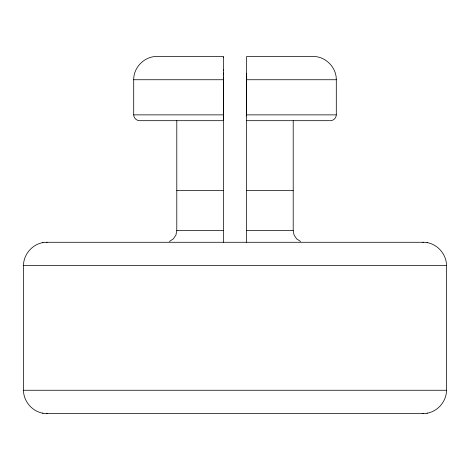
<?xml version="1.0" encoding="UTF-8"?>
<svg xmlns="http://www.w3.org/2000/svg" width="470" height="470" viewBox="0 0 470 470"><rect width="100%" height="100%" fill="white"/><g stroke="black" fill="none" stroke-linecap="round" stroke-linejoin="round"><path stroke-width="0.7" d="M223.362 242.214L223.362 120.684L139.531 120.684C136.412 120.626 133.774 117.982 133.703 114.868L133.703 79.741C133.521 67.298 144.543 56.271 156.986 56.459L223.362 56.459L223.362 120.59L223.362 77.015M246.638 116.055L246.638 115.55M246.638 73.203L246.638 114.868L336.297 114.868L336.297 79.741C336.479 67.298 325.457 56.271 313.014 56.459L246.638 56.459L246.638 242.214M176.796 120.684L176.796 230.635L175.962 234.918L173.371 238.866L169.423 241.457M336.297 114.868C336.226 117.982 333.594 120.626 330.475 120.684L246.638 120.684M47.188 242.279C34.58 241.903 23.482 253.013 23.5 265.556L23.5 390.259C23.482 402.808 34.58 413.917 47.188 413.541M422.812 413.541C435.42 413.917 446.518 402.808 446.5 390.259L446.5 265.556C446.518 253.013 435.42 241.903 422.812 242.279M133.703 79.741L223.362 79.741M246.638 79.741L336.297 79.741M133.703 114.868L223.362 114.868M176.796 190.532L223.362 190.532M246.638 190.532L293.204 190.532M176.796 230.635L223.362 230.635M246.638 230.635L293.204 230.635L294.038 234.918L296.629 238.866L300.577 241.457M46.777 242.279L423.223 242.279M42.617 242.667L42.964 242.667M427.036 242.667L427.383 242.667M23.57 265.556L446.43 265.556M23.57 390.259L446.43 390.259M42.617 413.154L42.964 413.154M427.036 413.154L427.383 413.154M46.777 413.541L423.223 413.541M246.638 114.991L246.638 115.356M293.204 120.684L293.204 230.635M223.362 57.005L223.362 57.322M223.362 69.913L223.362 70.412M223.362 72.944L223.362 74.989"/></g></svg>
